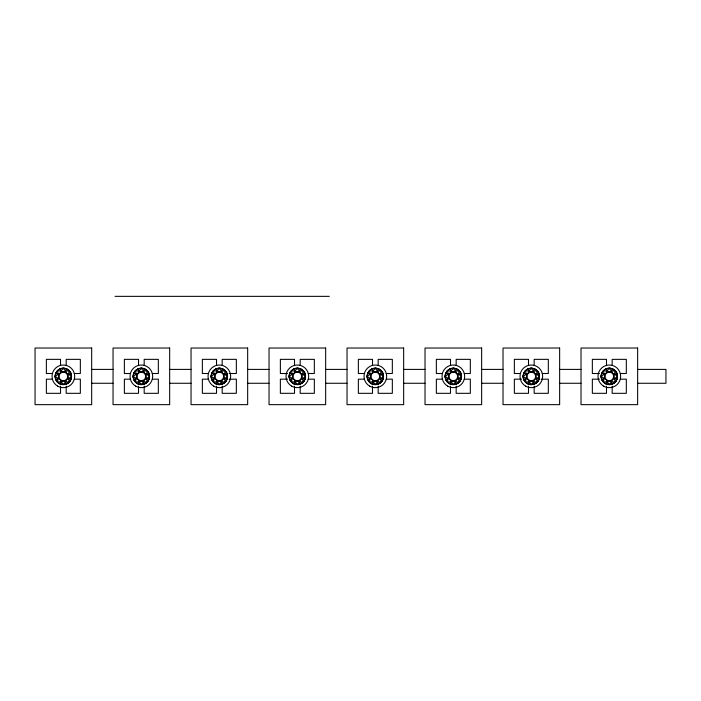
<?xml version="1.0" encoding="UTF-8"?>
<svg xmlns="http://www.w3.org/2000/svg" width="701" height="701" viewBox="0 0 701 701"><rect width="100%" height="100%" fill="white"/><g stroke="black" fill="none" stroke-linecap="round" stroke-linejoin="round"><path stroke-width="1.05" d="M57.859 378.715L57.596 382.203A6.274 4.767 33.9 0 0 60.242 383.964A6.081 4.478 11.1 0 0 63.362 384.586A6.081 4.478 -11.4 0 0 66.481 383.964A6.081 4.469 -33.9 0 0 69.127 382.203A6.081 4.469 -56.3 0 0 70.889 379.556A6.081 4.469 -78.8 0 0 71.511 376.437A6.081 4.469 78.8 0 0 70.889 373.318A6.081 4.469 56.3 0 0 69.127 370.671A6.081 4.469 33.9 0 0 66.481 368.91A6.081 4.478 11.4 0 0 63.362 368.288A6.081 4.478 -11.1 0 0 60.242 368.91A6.274 4.767 -33.9 0 0 57.596 370.671A6.274 4.767 -56.3 0 0 55.835 373.318A6.274 4.767 -78.8 0 0 55.213 376.437A6.274 4.767 78.8 0 0 55.835 379.556A6.274 4.767 56.3 0 0 57.596 382.203A6.081 4.478 33.6 0 0 60.242 383.964A6.274 4.776 11.4 0 0 63.362 384.586A6.274 4.776 -11.1 0 0 66.481 383.964A6.274 4.784 -33.6 0 0 69.127 382.203A6.274 4.784 -56.2 0 0 70.889 379.556A6.274 4.784 -78.7 0 0 71.511 376.437A6.274 4.784 78.7 0 0 70.889 373.318A6.274 4.784 56.2 0 0 69.127 370.671A6.274 4.784 33.6 0 0 66.481 368.91A6.274 4.776 11.1 0 0 63.362 368.288A6.274 4.776 -11.4 0 0 60.242 368.91A6.081 4.478 -33.6 0 0 57.596 370.671A6.081 4.486 -56.2 0 0 55.835 373.318A6.081 4.486 -78.7 0 0 55.213 376.437A6.081 4.486 78.7 0 0 55.835 379.556A6.081 4.486 56.2 0 0 57.596 382.203C62.555 381.738 67.682 379.618 71.511 376.437C67.682 373.256 62.555 371.127 57.596 370.671C58.043 375.631 60.172 380.766 63.362 384.586C66.534 380.757 68.663 375.631 69.127 370.671C64.168 371.127 59.033 373.256 55.213 376.437C59.033 379.618 64.168 381.747 69.127 382.203C68.663 377.243 66.534 372.117 63.362 368.288L61.075 370.934L57.859 378.715L55.835 379.556M135.854 378.715L135.591 382.203A6.274 4.767 33.9 0 0 138.237 383.964A6.081 4.478 11.1 0 0 141.357 384.586A6.081 4.478 -11.4 0 0 144.476 383.964A6.081 4.469 -33.9 0 0 147.122 382.203A6.081 4.469 -56.3 0 0 148.892 379.556A6.081 4.469 -78.8 0 0 149.506 376.437A6.081 4.469 78.8 0 0 148.892 373.318A6.081 4.469 56.3 0 0 147.122 370.671A6.081 4.469 33.9 0 0 144.476 368.91A6.081 4.478 11.4 0 0 141.357 368.288A6.081 4.478 -11.1 0 0 138.237 368.91A6.274 4.767 -33.9 0 0 135.591 370.671A6.274 4.767 -56.3 0 0 133.83 373.318A6.274 4.767 -78.8 0 0 133.208 376.437A6.274 4.767 78.8 0 0 133.83 379.556A6.274 4.767 56.3 0 0 135.591 382.203A6.081 4.478 33.6 0 0 138.237 383.964A6.274 4.776 11.4 0 0 141.357 384.586A6.274 4.776 -11.1 0 0 144.476 383.964A6.274 4.784 -33.6 0 0 147.122 382.203A6.274 4.784 -56.2 0 0 148.884 379.556A6.274 4.784 -78.7 0 0 149.506 376.437A6.274 4.784 78.7 0 0 148.884 373.318A6.274 4.784 56.2 0 0 147.122 370.671A6.274 4.784 33.6 0 0 144.476 368.91A6.274 4.776 11.1 0 0 141.357 368.288A6.274 4.776 -11.4 0 0 138.237 368.91A6.081 4.478 -33.6 0 0 135.591 370.671A6.081 4.486 -56.2 0 0 133.83 373.318A6.081 4.486 -78.7 0 0 133.208 376.437A6.081 4.486 78.7 0 0 133.83 379.556A6.081 4.486 56.2 0 0 135.591 382.203C140.55 381.738 145.677 379.618 149.506 376.437C145.677 373.256 140.55 371.127 135.591 370.671C136.038 375.631 138.167 380.766 141.357 384.586C144.537 380.757 146.658 375.631 147.122 370.671C142.163 371.127 137.028 373.256 133.208 376.437C137.028 379.618 142.163 381.747 147.122 382.203C146.658 377.243 144.537 372.117 141.357 368.288L139.078 370.934L135.854 378.715L133.83 379.556M213.849 378.715L213.595 382.203A6.274 4.767 33.9 0 0 216.232 383.964A6.081 4.478 11.1 0 0 219.352 384.586A6.081 4.478 -11.4 0 0 222.471 383.964A6.081 4.469 -33.9 0 0 225.117 382.203A6.081 4.469 -56.3 0 0 226.887 379.556A6.081 4.469 -78.8 0 0 227.501 376.437A6.081 4.469 78.8 0 0 226.887 373.318A6.081 4.469 56.3 0 0 225.117 370.671A6.081 4.469 33.9 0 0 222.471 368.91A6.081 4.478 11.4 0 0 219.352 368.288A6.081 4.478 -11.1 0 0 216.232 368.91A6.274 4.767 -33.9 0 0 213.586 370.671A6.274 4.767 -56.3 0 0 211.825 373.318A6.274 4.767 -78.8 0 0 211.203 376.437A6.274 4.767 78.8 0 0 211.825 379.556A6.274 4.767 56.3 0 0 213.586 382.203A6.081 4.478 33.6 0 0 216.232 383.964A6.274 4.776 11.4 0 0 219.352 384.586A6.274 4.776 -11.1 0 0 222.471 383.964A6.274 4.784 -33.6 0 0 225.117 382.203A6.274 4.784 -56.2 0 0 226.879 379.556A6.274 4.784 -78.7 0 0 227.501 376.437A6.274 4.784 78.7 0 0 226.879 373.318A6.274 4.784 56.2 0 0 225.117 370.671A6.274 4.784 33.6 0 0 222.471 368.91A6.274 4.776 11.1 0 0 219.352 368.288A6.274 4.776 -11.4 0 0 216.232 368.91A6.081 4.478 -33.6 0 0 213.586 370.671A6.081 4.486 -56.2 0 0 211.825 373.318A6.081 4.486 -78.7 0 0 211.203 376.437A6.081 4.486 78.7 0 0 211.825 379.556A6.081 4.486 56.2 0 0 213.586 382.203C218.546 381.738 223.672 379.618 227.501 376.437C223.672 373.256 218.546 371.127 213.586 370.671C214.033 375.631 216.162 380.766 219.352 384.586C222.532 380.757 224.653 375.631 225.117 370.671C220.158 371.127 215.023 373.256 211.203 376.437C215.023 379.618 220.158 381.747 225.117 382.203C224.653 377.243 222.532 372.117 219.352 368.288L217.073 370.934L213.849 378.715L211.825 379.556M291.844 378.715L291.59 382.203A6.274 4.767 33.9 0 0 294.227 383.964A6.081 4.478 11.1 0 0 297.347 384.586A6.081 4.478 -11.4 0 0 300.466 383.964A6.081 4.469 -33.9 0 0 303.112 382.203A6.081 4.469 -56.3 0 0 304.882 379.556A6.081 4.469 -78.8 0 0 305.496 376.437A6.081 4.469 78.8 0 0 304.882 373.318A6.081 4.469 56.3 0 0 303.112 370.671A6.081 4.469 33.9 0 0 300.466 368.91A6.081 4.478 11.4 0 0 297.347 368.288A6.081 4.478 -11.1 0 0 294.227 368.91A6.274 4.767 -33.9 0 0 291.581 370.671A6.274 4.767 -56.3 0 0 289.82 373.318A6.274 4.767 -78.8 0 0 289.198 376.437A6.274 4.767 78.8 0 0 289.82 379.556A6.274 4.767 56.3 0 0 291.581 382.203A6.081 4.478 33.6 0 0 294.227 383.964A6.274 4.776 11.4 0 0 297.347 384.586A6.274 4.776 -11.1 0 0 300.466 383.964A6.274 4.784 -33.6 0 0 303.112 382.203A6.274 4.784 -56.2 0 0 304.882 379.556A6.274 4.784 -78.7 0 0 305.496 376.437A6.274 4.784 78.7 0 0 304.882 373.318A6.274 4.784 56.2 0 0 303.112 370.671A6.274 4.784 33.6 0 0 300.466 368.91A6.274 4.776 11.1 0 0 297.347 368.288A6.274 4.776 -11.4 0 0 294.227 368.91A6.081 4.478 -33.6 0 0 291.581 370.671A6.081 4.486 -56.2 0 0 289.82 373.318A6.081 4.486 -78.7 0 0 289.198 376.437A6.081 4.486 78.7 0 0 289.82 379.556A6.081 4.486 56.2 0 0 291.59 382.203C296.541 381.738 301.667 379.618 305.496 376.437C301.667 373.256 296.541 371.127 291.59 370.671C292.037 375.631 294.157 380.766 297.347 384.586C300.527 380.757 302.648 375.631 303.112 370.671C298.153 371.127 293.018 373.256 289.198 376.437C293.018 379.618 298.153 381.747 303.112 382.203C302.648 377.243 300.527 372.117 297.347 368.288L295.068 370.934L291.844 378.715L289.82 379.556M369.839 378.715L369.585 382.203A6.274 4.767 33.9 0 0 372.222 383.964A6.081 4.478 11.1 0 0 375.342 384.586A6.081 4.478 -11.4 0 0 378.461 383.964A6.081 4.469 -33.9 0 0 381.107 382.203A6.081 4.469 -56.3 0 0 382.877 379.556A6.081 4.469 -78.8 0 0 383.491 376.437A6.081 4.469 78.8 0 0 382.877 373.318A6.081 4.469 56.3 0 0 381.107 370.671A6.081 4.469 33.9 0 0 378.461 368.91A6.081 4.478 11.4 0 0 375.342 368.288A6.081 4.478 -11.1 0 0 372.222 368.91A6.274 4.767 -33.9 0 0 369.576 370.671A6.274 4.767 -56.3 0 0 367.815 373.318A6.274 4.767 -78.8 0 0 367.193 376.437A6.274 4.767 78.8 0 0 367.815 379.556A6.274 4.767 56.3 0 0 369.585 382.203A6.081 4.478 33.6 0 0 372.222 383.964A6.274 4.776 11.4 0 0 375.342 384.586A6.274 4.776 -11.1 0 0 378.461 383.964A6.274 4.784 -33.6 0 0 381.107 382.203A6.274 4.784 -56.2 0 0 382.877 379.556A6.274 4.784 -78.7 0 0 383.491 376.437A6.274 4.784 78.7 0 0 382.877 373.318A6.274 4.784 56.2 0 0 381.107 370.671A6.274 4.784 33.6 0 0 378.461 368.91A6.274 4.776 11.1 0 0 375.342 368.288A6.274 4.776 -11.4 0 0 372.222 368.91A6.081 4.478 -33.6 0 0 369.585 370.671A6.081 4.486 -56.2 0 0 367.815 373.318A6.081 4.486 -78.7 0 0 367.193 376.437A6.081 4.486 78.7 0 0 367.815 379.556A6.081 4.486 56.2 0 0 369.585 382.203C374.536 381.738 379.662 379.618 383.491 376.437C379.662 373.256 374.536 371.127 369.585 370.671C370.032 375.631 372.161 380.766 375.342 384.586C378.522 380.757 380.643 375.631 381.107 370.671C376.148 371.127 371.013 373.256 367.193 376.437C371.013 379.618 376.148 381.747 381.107 382.203C380.643 377.243 378.522 372.117 375.342 368.288L373.063 370.934L369.839 378.715L367.815 379.556M447.834 378.715L447.58 382.203A6.274 4.767 33.9 0 0 450.217 383.964A6.081 4.478 11.1 0 0 453.337 384.586A6.081 4.478 -11.4 0 0 456.456 383.964A6.081 4.469 -33.9 0 0 459.102 382.203A6.081 4.469 -56.3 0 0 460.872 379.556A6.081 4.469 -78.8 0 0 461.495 376.437A6.081 4.469 78.8 0 0 460.872 373.318A6.081 4.469 56.3 0 0 459.102 370.671A6.081 4.469 33.9 0 0 456.456 368.91A6.081 4.478 11.4 0 0 453.337 368.288A6.081 4.478 -11.1 0 0 450.217 368.91A6.274 4.767 -33.9 0 0 447.58 370.671A6.274 4.767 -56.3 0 0 445.81 373.318A6.274 4.767 -78.8 0 0 445.188 376.437A6.274 4.767 78.8 0 0 445.81 379.556A6.274 4.767 56.3 0 0 447.58 382.203A6.081 4.478 33.6 0 0 450.217 383.964A6.274 4.776 11.4 0 0 453.337 384.586A6.274 4.776 -11.1 0 0 456.456 383.964A6.274 4.784 -33.6 0 0 459.102 382.203A6.274 4.784 -56.2 0 0 460.872 379.556A6.274 4.784 -78.7 0 0 461.486 376.437A6.274 4.784 78.7 0 0 460.872 373.318A6.274 4.784 56.2 0 0 459.102 370.671A6.274 4.784 33.6 0 0 456.456 368.91A6.274 4.776 11.1 0 0 453.337 368.288A6.274 4.776 -11.4 0 0 450.217 368.91A6.081 4.478 -33.6 0 0 447.58 370.671A6.081 4.486 -56.2 0 0 445.81 373.318A6.081 4.486 -78.7 0 0 445.188 376.437A6.081 4.486 78.7 0 0 445.81 379.556A6.081 4.486 56.2 0 0 447.58 382.203C452.531 381.738 457.665 379.618 461.486 376.437C457.665 373.256 452.531 371.127 447.58 370.671C448.027 375.631 450.156 380.766 453.337 384.586C456.517 380.757 458.638 375.631 459.102 370.671C454.152 371.127 449.008 373.256 445.188 376.437C449.008 379.618 454.152 381.747 459.102 382.203C458.638 377.243 456.517 372.117 453.337 368.288L451.058 370.934L447.834 378.715L445.81 379.556M525.829 378.715L525.575 382.203A6.274 4.767 33.9 0 0 528.212 383.964A6.081 4.478 11.1 0 0 531.332 384.586A6.081 4.478 -11.4 0 0 534.451 383.964A6.081 4.469 -33.9 0 0 537.097 382.203A6.081 4.469 -56.3 0 0 538.867 379.556A6.081 4.469 -78.8 0 0 539.49 376.437A6.081 4.469 78.8 0 0 538.867 373.318A6.081 4.469 56.3 0 0 537.097 370.671A6.081 4.469 33.9 0 0 534.451 368.91A6.081 4.478 11.4 0 0 531.332 368.288A6.081 4.478 -11.1 0 0 528.212 368.91A6.274 4.767 -33.9 0 0 525.575 370.671A6.274 4.767 -56.3 0 0 523.805 373.318A6.274 4.767 -78.8 0 0 523.183 376.437A6.274 4.767 78.8 0 0 523.805 379.556A6.274 4.767 56.3 0 0 525.575 382.203A6.081 4.478 33.6 0 0 528.212 383.964A6.274 4.776 11.4 0 0 531.332 384.586A6.274 4.776 -11.1 0 0 534.451 383.964A6.274 4.784 -33.6 0 0 537.097 382.203A6.274 4.784 -56.2 0 0 538.867 379.556A6.274 4.784 -78.7 0 0 539.481 376.437A6.274 4.784 78.7 0 0 538.867 373.318A6.274 4.784 56.2 0 0 537.097 370.671A6.274 4.784 33.6 0 0 534.451 368.91A6.274 4.776 11.1 0 0 531.332 368.288A6.274 4.776 -11.4 0 0 528.212 368.91A6.081 4.478 -33.6 0 0 525.575 370.671A6.081 4.486 -56.2 0 0 523.805 373.318A6.081 4.486 -78.7 0 0 523.183 376.437A6.081 4.486 78.7 0 0 523.805 379.556A6.081 4.486 56.2 0 0 525.575 382.203C530.526 381.738 535.66 379.618 539.481 376.437C535.66 373.256 530.526 371.127 525.575 370.671C526.022 375.631 528.151 380.766 531.332 384.586C534.512 380.757 536.633 375.631 537.097 370.671C532.147 371.127 527.003 373.256 523.183 376.437C527.003 379.618 532.147 381.747 537.097 382.203C536.633 377.243 534.512 372.117 531.332 368.288L529.053 370.934L525.829 378.715L523.805 379.556M603.824 378.715L603.57 382.203A6.274 4.767 33.9 0 0 606.207 383.964A6.081 4.478 11.1 0 0 609.327 384.586A6.081 4.478 -11.4 0 0 612.446 383.964A6.081 4.469 -33.9 0 0 615.092 382.203A6.081 4.469 -56.3 0 0 616.862 379.556A6.081 4.469 -78.8 0 0 617.485 376.437A6.081 4.469 78.8 0 0 616.862 373.318A6.081 4.469 56.3 0 0 615.092 370.671A6.081 4.469 33.9 0 0 612.446 368.91A6.081 4.478 11.4 0 0 609.327 368.288A6.081 4.478 -11.1 0 0 606.207 368.91A6.274 4.767 -33.9 0 0 603.57 370.671A6.274 4.767 -56.3 0 0 601.8 373.318A6.274 4.767 -78.8 0 0 601.178 376.437A6.274 4.767 78.8 0 0 601.8 379.556A6.274 4.767 56.3 0 0 603.57 382.203A6.081 4.478 33.6 0 0 606.216 383.964A6.274 4.776 11.4 0 0 609.327 384.586A6.274 4.776 -11.1 0 0 612.446 383.964A6.274 4.784 -33.6 0 0 615.092 382.203A6.274 4.784 -56.2 0 0 616.862 379.556A6.274 4.784 -78.7 0 0 617.485 376.437A6.274 4.784 78.7 0 0 616.862 373.318A6.274 4.784 56.2 0 0 615.092 370.671A6.274 4.784 33.6 0 0 612.446 368.91A6.274 4.776 11.1 0 0 609.327 368.288A6.274 4.776 -11.4 0 0 606.207 368.91A6.081 4.478 -33.6 0 0 603.57 370.671A6.081 4.486 -56.2 0 0 601.8 373.318A6.081 4.486 -78.7 0 0 601.178 376.437A6.081 4.486 78.7 0 0 601.8 379.556A6.081 4.486 56.2 0 0 603.57 382.203C608.521 381.738 613.655 379.618 617.476 376.437C613.655 373.256 608.521 371.127 603.57 370.671C604.017 375.631 606.146 380.766 609.327 384.586C612.508 380.757 614.628 375.631 615.092 370.671C610.142 371.127 605.007 373.256 601.178 376.437C605.007 379.618 610.142 381.747 615.092 382.203C614.628 377.243 612.508 372.117 609.327 368.288L607.048 370.934L603.824 378.715L601.8 379.556M60.242 383.964L61.075 381.94M138.237 383.964L139.078 381.94M216.232 383.964L217.073 381.94M294.227 383.964L295.068 381.94M372.222 383.964L373.063 381.94M450.217 383.964L451.058 381.94M528.212 383.964L529.053 381.94M606.207 383.964L607.048 381.94M65.64 370.934L66.481 368.91M143.635 370.934L144.476 368.91M221.63 370.934L222.471 368.91M299.625 370.934L300.466 368.91M377.62 370.934L378.461 368.91M455.615 370.934L456.456 368.91M533.61 370.934L534.451 368.91M611.605 370.934L612.446 368.91M68.856 374.159L70.889 373.318M146.851 374.159L148.884 373.318M224.855 374.159L226.879 373.318M302.85 374.159L304.874 373.318M380.845 374.159L382.869 373.318M458.84 374.159L460.864 373.318M536.835 374.159L538.867 373.318M614.83 374.159L616.862 373.318M115.034 296.348L329.339 296.348M91.673 369.401L113.045 369.401M169.668 369.401L191.04 369.401M247.663 369.401L269.035 369.401M325.658 369.401L347.03 369.401M403.653 369.401L425.025 369.401M481.648 369.401L503.02 369.401M559.643 369.401L581.015 369.401M637.638 369.401L665.95 369.401L665.95 383.272L637.638 383.272M52.487 373.51L46.371 373.51L46.371 359.35L60.531 359.35L60.531 365.466M74.227 373.51L80.343 373.51L80.343 359.35L66.192 359.35L66.192 365.466M130.491 373.51L124.366 373.51L124.366 359.35L138.526 359.35L138.526 365.466M152.222 373.51L158.338 373.51L158.338 359.35L144.187 359.35L144.187 365.466M208.486 373.51L202.361 373.51L202.361 359.35L216.521 359.35L216.521 365.466M229.201 373.51L236.342 373.51L236.342 359.35L222.182 359.35L222.182 365.466M287.498 373.51L280.365 373.51L280.365 359.35L294.516 359.35L294.516 365.466M308.212 373.51L314.337 373.51L314.337 359.35L300.177 359.35L300.177 365.466M364.476 373.51L358.36 373.51L358.36 359.35L372.511 359.35L372.511 365.466M386.207 373.51L392.332 373.51L392.332 359.35L378.172 359.35L378.172 365.466M442.471 373.51L436.355 373.51L436.355 359.35L450.506 359.35L450.506 365.466M464.211 373.51L470.327 373.51L470.327 359.35L456.167 359.35L456.167 365.466M520.466 373.51L514.35 373.51L514.35 359.35L528.501 359.35L528.501 365.466M542.206 373.51L548.322 373.51L548.322 359.35L534.162 359.35L534.162 365.466M599.478 373.51L592.345 373.51L592.345 359.35L606.496 359.35L606.496 365.466M620.201 373.51L626.317 373.51L626.317 359.35L612.157 359.35L612.157 365.466M52.487 379.171L46.371 379.171L46.371 393.322L60.531 393.322L60.531 386.19M74.227 379.171L80.343 379.171L80.343 393.322L66.192 393.322L66.192 386.19M130.491 379.171L124.366 379.171L124.366 393.322L138.526 393.322L138.526 386.19M152.222 379.171L158.338 379.171L158.338 393.322L144.187 393.322L144.187 386.19M208.486 379.171L202.361 379.171L202.361 393.322L216.521 393.322L216.521 386.19M229.201 379.171L236.342 379.171L236.342 393.322L222.182 393.322L222.182 386.19M287.498 379.171L280.365 379.171L280.365 393.322L294.516 393.322L294.516 386.19M308.212 379.171L314.337 379.171L314.337 393.322L300.177 393.322L300.177 386.19M364.476 379.171L358.36 379.171L358.36 393.322L372.511 393.322L372.511 386.19M386.207 379.171L392.332 379.171L392.332 393.322L378.172 393.322L378.172 386.19M442.471 379.171L436.355 379.171L436.355 393.322L450.506 393.322L450.506 386.19M464.211 379.171L470.327 379.171L470.327 393.322L456.167 393.322L456.167 386.19M521.483 379.171L514.35 379.171L514.35 393.322L528.501 393.322L528.501 386.19M541.181 379.171L548.322 379.171L548.322 393.322L534.162 393.322L534.162 386.19M599.478 379.171L592.345 379.171L592.345 393.322L606.496 393.322L606.496 386.19M620.201 379.171L626.317 379.171L626.317 393.322L612.157 393.322L612.157 386.19M91.673 383.272L113.045 383.272M169.668 383.272L191.04 383.272M247.663 383.272L269.035 383.272M325.658 383.272L347.03 383.272M403.653 383.272L425.025 383.272M481.648 383.272L503.02 383.272M559.643 383.272L581.015 383.272M614.83 378.715L616.862 379.556M536.835 378.715L538.867 379.556M458.84 378.715L460.864 379.556M380.845 378.715L382.869 379.556M302.85 378.715L304.874 379.556M224.855 378.715L226.879 379.556M146.851 378.715L148.884 379.556M68.856 378.715L70.889 379.556M601.8 373.318L603.824 374.159M523.805 373.318L525.829 374.159M445.81 373.318L447.834 374.159M367.815 373.318L369.839 374.159M289.82 373.318L291.844 374.159M211.825 373.318L213.849 374.159M133.83 373.318L135.854 374.159M55.835 373.318L57.859 374.159M611.605 381.94L612.446 383.964M533.61 381.94L534.451 383.964M455.615 381.94L456.456 383.964M377.62 381.94L378.461 383.964M299.625 381.94L300.466 383.964M221.63 381.94L222.471 383.964M143.635 381.94L144.476 383.964M65.64 381.94L66.481 383.964M606.207 368.91L607.048 370.934M528.212 368.91L529.053 370.934M450.217 368.91L451.058 370.934M372.222 368.91L373.063 370.934M294.227 368.91L295.068 370.934M216.232 368.91L217.073 370.934M138.237 368.91L139.078 370.934M60.242 368.91L61.075 370.934M91.673 348.029L35.05 348.029L35.05 404.652L91.673 404.652L91.673 348.029M169.668 348.029L113.045 348.029L113.045 404.652L169.668 404.652L169.668 348.029M247.663 348.029L191.04 348.029L191.04 404.652L247.663 404.652L247.663 348.029M325.658 348.029L269.035 348.029L269.035 404.652L325.658 404.652L325.658 348.029M403.653 348.029L347.03 348.029L347.03 404.652L403.653 404.652L403.653 348.029M481.648 348.029L425.025 348.029L425.025 404.652L481.648 404.652L481.648 348.029M559.643 348.029L503.02 348.029L503.02 404.652L559.643 404.652L559.643 348.029M637.638 348.029L581.015 348.029L581.015 404.652L637.638 404.652L637.638 348.029M57.701 386.146A11.321 11.321 0 0 0 74.683 376.341A11.321 11.321 0 0 0 57.701 366.535A11.321 11.321 0 0 0 57.701 386.146M59.287 383.394A8.149 8.149 0 0 0 71.511 376.341A8.149 8.149 0 0 0 59.287 369.278A8.149 8.149 0 0 0 59.287 383.394M135.696 386.146A11.321 11.321 0 0 0 152.678 376.341A11.321 11.321 0 0 0 135.696 366.535A11.321 11.321 0 0 0 135.696 386.146M137.282 383.394A8.149 8.149 0 0 0 149.506 376.341A8.149 8.149 0 0 0 137.282 369.278A8.149 8.149 0 0 0 137.282 383.394M213.691 386.146A11.321 11.321 0 0 0 230.673 376.341A11.321 11.321 0 0 0 213.691 366.535A11.321 11.321 0 0 0 213.691 386.146M215.277 383.394A8.149 8.149 0 0 0 227.501 376.341A8.149 8.149 0 0 0 215.277 369.278A8.149 8.149 0 0 0 215.277 383.394M291.686 386.146A11.321 11.321 0 0 0 308.668 376.341A11.321 11.321 0 0 0 291.686 366.535A11.321 11.321 0 0 0 291.686 386.146M293.272 383.394A8.149 8.149 0 0 0 305.496 376.341A8.149 8.149 0 0 0 293.272 369.278A8.149 8.149 0 0 0 293.272 383.394M369.681 386.146A11.321 11.321 0 0 0 386.663 376.341A11.321 11.321 0 0 0 369.681 366.535A11.321 11.321 0 0 0 369.681 386.146M371.267 383.394A8.149 8.149 0 0 0 383.491 376.341A8.149 8.149 0 0 0 371.267 369.278A8.149 8.149 0 0 0 371.267 383.394M447.676 386.146A11.321 11.321 0 0 0 464.658 376.341A11.321 11.321 0 0 0 447.676 366.535A11.321 11.321 0 0 0 447.676 386.146M449.262 383.394A8.149 8.149 0 0 0 461.486 376.341A8.149 8.149 0 0 0 449.262 369.278A8.149 8.149 0 0 0 449.262 383.394M525.671 386.146A11.321 11.321 0 0 0 542.662 376.341A11.321 11.321 0 0 0 525.671 366.535A11.321 11.321 0 0 0 525.671 386.146M527.257 383.394A8.149 8.149 0 0 0 539.481 376.341A8.149 8.149 0 0 0 527.257 369.278A8.149 8.149 0 0 0 527.257 383.394M603.666 386.146A11.321 11.321 0 0 0 620.657 376.341A11.321 11.321 0 0 0 603.666 366.535A11.321 11.321 0 0 0 603.666 386.146M605.252 383.394A8.149 8.149 0 0 0 617.476 376.341A8.149 8.149 0 0 0 605.252 369.278A8.149 8.149 0 0 0 605.252 383.394"/></g></svg>
